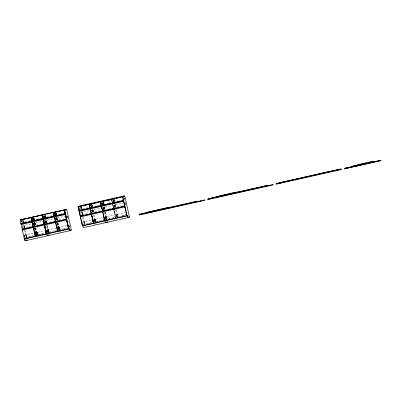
<?xml version="1.0" encoding="UTF-8"?>
<svg xmlns="http://www.w3.org/2000/svg" width="401" height="401" viewBox="0 0 401 401"><rect width="100%" height="100%" fill="white"/><g stroke="black" fill="none" stroke-linecap="round" stroke-linejoin="round"><path stroke-width="0.3" stroke-dasharray="2 1.5" d="M79.674 207.106L81.408 206.715M84.05 206.119L85.839 205.718M112.15 199.788L113.663 199.447M116.38 198.836L118.165 198.43M21.539 222.675L30.807 220.585M32.616 220.179L33.809 219.908M37.393 219.101L39.243 218.685M44.015 217.613L43.619 215.848L43.975 217.623L52.366 215.728M54.772 215.187L63.904 213.131M79.383 209.618L87.814 207.743M90.11 207.197L100.486 204.886M101.052 204.731L105.022 203.863M108.606 203.056L110.455 202.64M112.405 202.174L122.686 199.883M22.586 222.495L22.992 222.385M44.456 217.548L45.118 217.522M55.789 214.996L56.205 214.916M91.593 206.956L91.849 206.991M102.28 204.515L102.691 204.455M113.874 201.904L114.295 201.808M113.904 202.004L114.32 201.929M23.594 222.51L22.972 220.5M22.095 225.883L42.857 221.202M43.604 221.036L67.283 215.698M80.16 212.796L89.984 210.585M90.731 210.415L101.007 208.099M101.669 207.949L125.373 202.61M22.942 228.159L31.338 226.269M33.579 224.53L33.839 225.703L42.872 223.668M54.325 221.086L45.057 223.177L44.551 220.821M58.887 220.059L64.782 218.73M80.626 215.136L81.603 214.916M82.18 214.811L89.403 213.182M91.353 212.72L101.633 210.425M102.295 210.254L111.353 208.234M113.653 207.693L122.576 205.708M24.266 227.994L24.005 228.049L23.383 225.036M46.541 222.986L46.27 222.986M24.215 235.302L33.699 233.166M34.125 233.071L68.531 225.317M82.28 222.219L103.283 217.487M103.794 217.372L125.578 212.46M24.907 237.618L34.27 235.507M34.807 235.387L45.529 232.966M67.964 227.913L47.178 232.595L46.671 230.244M82.751 224.555L103.759 219.848M105.047 219.532L126.054 214.821M26.376 237.352L25.945 237.417L26.386 237.442M37.308 234.936L36.882 235.001L37.298 234.861M47.819 232.52L48.636 232.304L48.09 232.55M59.574 229.838L59.173 230.034M83.558 224.55L83.378 224.55M94.942 221.868L95.388 221.848L94.962 221.969M106.751 219.332L106.305 219.327L106.731 219.292M116.34 217.046L116.776 217.046M117.663 216.751L117.252 216.921M59.183 230.054L59.604 229.938M117.267 216.961L117.678 216.851M26.125 237.638L31.348 236.46M37.243 235.131L39.032 234.73M39.398 234.645L41.418 234.189M41.689 234.129L45.754 233.212M48.401 232.62L51.308 231.963M53.945 231.367L55.734 230.966M61.649 229.633L63.503 229.217M63.965 229.111L68.03 228.194M88.355 223.613L90.09 223.222M94.947 222.129L95.909 221.913M96.285 221.828L98.019 221.437M108.34 219.111L114.024 217.828M121.779 216.079L123.568 215.678M123.904 215.603L125.057 215.342M113.147 220.344L114.957 219.938M122.145 218.319L123.994 217.903M103.944 210.019L103.328 207.021M46.28 222.971L45.659 220.014M45.96 223.056L45.263 220.104M124.099 197.713L124.495 199.472M125.187 202.65L125.739 204.996M123.979 197.738L124.245 198.911M125.488 204.435L125.092 202.67L125.603 205.026M123.959 197.743L124.335 199.508M125.608 213.688L125.874 214.861M114.3 199.302L114.811 201.658M115.548 204.821L116.054 207.177M117.668 214.244L118.18 216.595M114.12 199.342L114.671 201.688M115.363 204.866L115.914 207.207M117.508 214.279L118.019 216.63M114.024 199.367L114.551 201.713M114.972 203.768L115.779 207.347M116.315 209.733L117.919 216.655M113.478 199.091L114.15 202.074M114.285 202.67L115.358 207.442M115.894 209.828L117.508 216.981M113.318 200.139L113.719 201.904M114.43 205.076L114.962 207.422M116.556 214.495L117.082 216.841M113.157 200.179L113.533 201.944M114.27 205.111L114.781 207.462M116.375 214.535L117.007 217.157M112.997 200.214L113.418 201.969M114.13 205.142L114.641 207.497M116.235 214.565L116.806 216.906M112.736 200.891L112.982 202.069M115.839 214.655L116.37 217.006M113.809 205.833L114.205 207.593M114.666 216.154L114.932 217.327M103.323 201.778L103.869 204.124M104.586 207.292L105.137 209.638M106.711 216.71L107.217 219.066M103.202 201.803L103.709 204.159M104.445 207.322L104.957 209.678M106.571 216.746L107.077 219.096M103.217 202.42L103.744 204.766M104.33 207.352L104.992 210.289M106.45 216.771L107.112 219.708M103.222 202.655L103.493 203.848M104.029 206.234L104.836 209.813M105.373 212.199L106.851 218.756M102.856 202.771L103.132 203.994M103.819 207.046L104.37 209.487M104.922 211.934L106.571 219.262M102.806 202.751L103.087 204.004M103.749 206.926L104.325 209.497M104.877 211.944L106.571 219.447M102.255 202.249L102.791 204.635M104.536 212.385L106.014 218.946M101.964 202.7L102.36 204.465M103.072 207.633L103.603 209.984M105.197 217.051L105.593 218.816M101.804 202.736L102.18 204.505M102.892 207.673L103.443 210.019M105.017 217.096L105.568 219.437M101.794 203.357L102.08 204.525M103.288 210.054L102.776 207.703L103.398 210.645M105.428 219.472L104.902 217.121L105.388 219.477M101.774 203.362L102.019 204.54M101.393 202.214L101.904 204.565M102.751 208.325L103.147 210.084M104.741 217.157L105.288 219.502M99.984 203.763L100.25 204.936L99.944 203.773M103.047 217.537L103.573 219.888M92.516 206.68L92.004 204.33L92.491 206.685M95.373 219.267L95.879 221.623L95.328 219.277M91.824 204.37L92.375 206.71M93.087 209.883L93.598 212.239M95.212 219.302L95.719 221.658M95.633 221.653L95.774 222.264M91.729 204.39L92.27 207.006M92.405 207.603L93.498 212.259M94.014 214.756L95.754 222.264M95.764 222.51L96.165 224.294M91.182 204.119L91.854 207.101M92.39 209.482L93.002 212.455M93.598 214.851L95.212 222.004M91.022 205.167L91.418 206.926M92.135 210.099L92.666 212.45M94.255 219.517L94.786 221.868M90.842 205.207L91.258 206.966M91.974 210.134L92.481 212.49M94.075 219.558L94.711 222.179M90.746 205.227L91.122 206.996L90.701 205.237M91.854 210.164L92.365 212.515L91.814 210.169M93.959 219.588L94.506 221.928L93.934 219.593M90.175 204.741L90.441 205.913M94.065 223.041L94.436 224.685M81.067 206.791L81.593 209.142L81.022 206.801M82.31 212.314L82.842 214.66M84.431 221.733L84.962 224.084M82.29 212.319L82.796 214.67M84.41 221.738L84.922 224.089M81.433 209.177L80.907 206.831L81.413 209.182M82.681 214.7L82.15 212.35L82.656 214.705M84.27 221.768L84.801 224.119L84.25 221.773M80.786 206.856L81.318 209.207M81.734 211.262L82.561 214.725M83.077 217.222L84.681 224.144M80.375 207.182L80.832 209.016M81.318 211.352L82.07 214.515M82.661 217.317L84.806 226.856M79.368 207.793L79.764 209.553M80.461 212.73L81.097 215.673M82.691 222.74L83.092 224.505M79.208 207.828L79.604 209.593M82.706 223.357L82.972 224.53M67.413 216.289L67.679 217.462M67.102 215.743L67.654 218.084M69.358 225.748L69.774 227.502M66.025 211.417L65.739 210.249L65.985 211.427M67.137 216.35L67.533 218.114M56.741 214.741L56.346 212.981L56.701 214.751M57.99 220.264L57.458 217.913L57.944 220.274M59.579 227.332L60.11 229.683L59.538 227.342M56.185 213.016L56.666 215.056M60.035 229.994L59.418 227.372L59.929 229.723M56.165 213.021L56.561 214.786M56.07 213.041L56.476 215.071M56.611 215.668L57.709 220.324M58.225 222.821L59.965 230.334M59.97 230.575L60.376 232.364M55.388 212.184L56.07 215.207M56.596 217.553L57.153 220.009M57.674 222.319L59.589 230.811M55.458 212.826L56 215.227M56.541 217.628L57.082 220.024M57.624 222.425L59.518 230.831M55.343 212.851L55.884 215.252M56.426 217.653L56.967 220.054M57.644 223.051L59.398 230.856M55.273 212.866L55.814 215.267M56.356 217.668L56.897 220.069M57.574 223.066L59.193 230.269M55.233 213.232L55.629 214.996M56.34 218.164L56.741 219.928M58.466 227.583L58.997 229.933M55.052 213.272L55.468 215.031M56.16 218.204L56.711 220.55M58.285 227.628L58.837 229.968M54.877 212.956L55.348 215.056L54.807 212.971M55.96 217.758L56.636 220.756M57.178 223.156L58.937 230.961M55.889 217.773L56.566 220.771M57.107 223.172L58.676 230.004M54.691 212.996L55.097 214.796M55.774 217.798L56.451 220.801M56.992 223.197L58.752 231.001M54.621 213.011L55.027 214.811M55.704 217.813L56.381 220.816M56.922 223.217L58.411 229.818M54.646 213.979L54.872 215.167M55.609 218.329L55.849 219.512M57.709 227.753L58.26 230.099M57.614 227.778L58.01 229.537M55.599 218.951L55.995 220.71M58.27 231.106L58.641 232.75M45.408 215.447L45.784 217.212M46.476 220.39L47.047 222.73M48.601 229.808L49.173 232.149M46.972 223.041L46.356 220.415L46.867 222.771M48.481 229.833L49.092 232.46M48.461 229.838L48.987 232.189M45.128 215.507L45.539 217.537M45.674 218.134L46.747 222.901M47.288 225.287L49.022 232.796M49.032 233.041L49.433 234.826M45.143 217.628L44.606 215.242L45.123 217.633M45.278 218.224L46.356 222.991M46.486 223.588L48.501 232.53L46.466 223.593M44.19 215.337L44.727 217.718M46.471 225.472L48.085 232.625M43.894 215.788L44.295 217.548M45.007 220.72L45.539 223.066M47.133 230.139L47.659 232.49M43.734 215.823L44.11 217.588M44.827 220.761L45.378 223.106M46.952 230.179L47.498 232.525M44.732 220.781L45.178 223.151M46.852 230.204L47.383 232.55L46.792 230.214M43.669 216.455L43.93 217.628M46.767 230.219L47.428 233.156M43.549 216.48L43.834 217.653M34.03 218.009L34.446 219.768M35.163 222.936L35.669 225.292M37.263 232.364L37.814 234.705M33.89 218.044L34.311 219.798M35.002 222.976L35.554 225.317M37.148 232.39L37.654 234.745M33.794 218.064L34.19 219.823M34.907 222.996L35.433 225.347M37.027 232.415L37.559 234.765M33.799 218.304L34.07 219.497M34.606 221.878L35.413 225.457M35.95 227.843L37.564 234.996M33.248 217.798L33.659 219.628M34.19 221.974L35.012 225.628M35.534 227.938L37.313 235.833M33.183 217.843L33.589 219.643M34.13 222.044L34.942 225.648M35.483 228.044L37.243 235.848M33.067 217.868L33.609 220.269M34.15 222.67L34.827 225.673M35.368 228.074L37.128 235.873M32.997 217.883L33.539 220.284M34.08 222.685L34.757 225.688M35.298 228.089L36.922 235.292M32.957 218.249L33.353 220.014M34.07 223.187L34.596 225.532M36.19 232.605L36.722 234.951M33.193 220.049L32.797 218.289L33.173 220.054M34.436 225.568L33.91 223.222L34.416 225.573M36.561 234.991L36.03 232.64L36.541 234.996M32.606 217.974L33.052 220.079M33.689 222.776L34.366 225.778M34.902 228.179L36.661 235.978M32.536 217.989L32.942 219.793M33.619 222.791L34.296 225.793M34.832 228.194L36.321 234.796M32.421 218.019L32.827 219.818M33.639 223.417L34.175 225.818M34.717 228.219L36.476 236.019M32.351 218.034L32.757 219.833M33.569 223.432L34.105 225.833M34.646 228.234L36.135 234.836M32.356 219.006L32.11 217.823L32.596 220.184M33.619 224.52L33.864 225.698M32.08 218.45L32.481 220.209M35.604 233.973L35.864 235.146M23.002 219.878L23.509 222.234M24.245 225.397L24.732 227.758M26.326 234.826L26.897 237.166M24.085 225.437L24.591 227.788M26.205 234.856L26.717 237.207M22.852 220.53L23.253 222.289M23.965 225.462L24.496 227.808M26.09 234.881L26.616 237.232M22.862 220.766L23.263 222.555M23.398 223.151L24.476 227.923M25.012 230.309L26.626 237.462M26.757 238.059L27.163 239.848M22.311 220.264L22.847 222.65M24.591 230.4L26.205 237.557M21.173 220.289L21.699 222.64L21.128 220.299M22.812 227.573L22.546 226.4L22.902 228.169M24.536 235.232L24.932 236.991M24.516 235.237L25.022 237.587M21.007 220.329L21.408 222.089M22.541 227.016L22.782 228.194M24.531 235.848L24.772 237.031M93.759 212.199L93.248 209.848L93.739 212.204M69.503 226.951L69.258 225.768L69.483 226.951M57.829 220.299L57.298 217.949L57.804 220.304M45.644 217.242L45.248 215.482L45.624 217.247M35.985 235.121L35.589 233.357L35.965 235.126"/><path stroke-width="0.6" d="M31.844 221.136L32.215 222.61M42.947 218.635L42.09 214.961M54.285 216.069L53.428 212.405M78.972 210.535L78.115 206.841L122.726 196.786M113.879 209.347L113.288 206.896M346.599 168.275L346.514 167.944M357.938 165.718L357.852 165.402M369.065 162.986L369.03 163.297M369.271 163.152L369.191 162.861M124.811 196.244L78.04 206.786L77.934 206.315L124.706 195.773L129.403 216.806L127.252 217.292M20.05 219.928L42.155 214.946L46.401 233.783M42.326 214.906L64.431 209.923L68.676 228.765M20.742 219.994L30.381 217.818M31.494 217.568L34 217.006M34.872 216.806L37.614 216.189M38.486 215.994L44.867 214.555M53.188 212.705L66.787 209.618M78.205 207.041L78.621 206.951M89.052 204.6L91.463 204.054M92.666 203.783L95.077 203.242M96.28 202.971L98.691 202.425M101.102 201.883L103.513 201.337M104.716 201.066L107.127 200.525M108.335 200.254L111.949 199.437M122.38 197.086L124.876 196.525M21.514 223.302L22.02 223.187M32.451 220.836L32.827 220.75M34.321 220.415L34.601 220.35M35.99 220.039L38.411 219.492M39.624 219.217L41.443 218.806M53.513 216.089L53.889 216.004M64.32 213.653L64.827 213.538M89.172 208.049L89.759 207.918M100.115 205.588L100.501 205.497M101.819 205.202L102.25 205.106M103.744 204.766L104.115 204.685M105.413 204.39L107.834 203.843M110.897 203.157L110.982 203.533M65.273 213.708L43.228 218.675M78.987 210.635L123.538 200.595M20.982 223.813L43.032 218.846M43.253 218.796L65.308 213.823L43.268 218.841M79.047 210.731L123.603 200.685M20.992 223.863L43.042 218.891M79.057 210.776L123.618 200.736M21.123 224.45L43.168 219.598M66.481 219.252L65.388 214.475L43.398 219.427M22.757 228.821L23.032 228.755M54.626 221.638L55.132 221.522M56.346 221.252L58.295 220.811M81.197 215.648L83.754 215.071M89.844 213.703L90.656 213.517M123.653 206.079L124.245 205.949M43.178 219.542L44.21 224.274L22.17 229.252M44.431 224.174L66.471 219.177M124.811 206.094L80.215 216.159L79.132 211.347L123.683 201.322M22.235 229.382L44.29 224.41M44.511 224.359L66.561 219.392M80.3 216.294L124.861 206.254M44.616 224.986L66.636 219.948M34.702 236.024L34.982 235.963M47.153 233.222L47.428 233.156M69.278 228.926L24.662 238.981L25.078 240.811L69.754 230.74L69.649 230.274M82.726 225.893L127.363 215.833M151.889 211.162L155.859 210.264M162.064 208.871L156.124 210.209L156.255 210.806M168.54 207.407L162.6 208.746L162.736 209.342M223.979 194.916L220.094 195.793L220.229 196.39M230.349 193.477L224.41 194.821L224.54 195.417M236.826 192.019L230.886 193.357L231.021 193.954M356.915 164.956L360.885 164.064M367.085 162.666L361.146 164.004L361.281 164.6M373.567 161.202L367.627 162.545L367.762 163.142M280.159 182.736L279.617 183.001M280.755 182.6L299.818 178.305M318.75 174.034L301.928 177.828M319.903 173.778L322.765 173.132M323.151 173.047L324.419 172.61M324.74 172.686L334.945 170.385M335.261 170.169L334.68 170.445M69.162 230.38L71.313 229.898L66.726 209.332L20.075 219.848L24.296 238.765L69.213 228.645L69.689 230.755L69.233 228.936M289.657 180.59L290.61 180.38M300.294 178.194L299.908 178.134M302.499 177.698L303.081 177.568M322.244 173.247L322.685 173.152M324.965 172.49L325.642 172.63M335.296 170.31L334.274 170.686M345.587 168.23L380.359 160.545L345.637 168.495L345.577 168.184M69.869 230.715L71.152 230.43L71.047 229.958M380.218 160.686L380.158 160.365M379.466 160.631L379.511 160.936M379.396 160.871L379.341 160.55M369 163.022L369.12 163.197M368.89 163.252L368.825 162.916M368.063 163.428L368.008 163.112M357.777 165.743L357.727 165.433M357.552 165.803L357.497 165.498M357.075 165.994L357.045 165.713M356.8 165.738L356.845 166.044M356.96 165.929L356.91 165.628M356.735 165.989L356.679 165.683M346.444 168.295L346.394 167.984M345.662 168.139L345.742 168.545M102.726 211.964L104.611 220.665M54.29 216.064L54.501 216.926M42.957 218.62L20.927 223.733M65.228 213.688L64.366 209.939M55.388 221.648L55.674 222.866M124.952 206.881L80.436 216.881M113.668 208.57L112.465 203.071M101.268 205.613L100.365 201.828M80.385 216.851L82.36 225.678L127.302 215.553L127.779 217.668M54.506 216.956L55.549 221.743M57.674 231.242L55.744 222.445M46.336 233.798L44.351 224.971L22.381 230.029M102.506 211.086L101.388 206.36M90.125 208.139L89.217 204.34M91.358 213.598L90.24 208.871M368.098 163.092L368.178 163.488M112.435 203.096L111.513 199.312M90.16 208.069L90.626 210.084M91.508 214.42L93.463 223.177M55.569 221.663L55.884 223.026M55.589 222.515L57.508 231.282M378.018 160.826L378.113 161.252M373.11 161.307L373.246 161.904M372.404 161.468L372.539 162.064M371.181 161.743L371.316 162.34M370.724 161.844L370.86 162.44M370.013 162.004L370.148 162.6M369.752 162.691L369.847 163.112M369.522 162.741L369.617 163.167M368.97 162.24L369.105 162.836M368.9 162.255L369.035 163.162M368.81 162.275L368.945 162.871M368.334 162.385L368.469 162.981M368.409 163.438L368.334 163.057M366.915 163.332L367.01 163.753M366.634 162.766L366.765 163.362M366.684 163.382L366.78 163.803M365.923 162.926L366.058 163.523M364.699 163.202L364.835 163.798M364.243 163.307L364.379 163.904M363.537 163.463L363.672 164.059M362.329 163.738L362.464 164.335M361.857 163.844L361.988 164.44M361.782 163.859L361.918 164.455M359.812 164.305L359.943 164.901M358.419 165.247L358.514 165.668M358.243 165.287L358.108 164.686L358.283 165.718M356.018 165.783L355.882 165.187L353.06 165.824L353.196 166.42M355.797 165.207L355.933 165.803M355.582 165.884L355.677 166.31M355.346 165.939L355.441 166.36M354.89 165.412L355.025 166.009M354.735 165.448L354.87 166.044M353.151 165.803L353.281 166.4M347.086 167.798L347.181 168.225M340.95 169.182L340.885 168.901L276.164 183.488L276.229 183.768M336.92 170.089L337.051 170.505M336.695 169.844L336.755 170.129M332.589 170.916L332.73 171.478M324.314 172.636L324.344 172.926M324.068 172.691L324.103 172.976M324.003 172.706L324.068 172.986M322.399 173.067L322.444 173.352M322.178 173.117L322.274 173.392M320.99 173.382L321.056 173.663M318.589 173.924L318.655 174.204M317.001 174.285L317.061 174.565M316.605 174.37L316.625 174.666L316.474 174.4M316.204 174.61L316.148 174.771M315.577 174.605L315.677 174.876M315.256 174.826L315.166 174.991M314.78 174.931L314.725 175.092M314.69 175.102L314.63 174.816L314.459 175.152M313.171 175.443L312.384 175.322M304.62 177.072L304.685 177.357M304.143 177.182L304.244 177.453M303.707 177.277L303.732 177.568M303.196 177.392L303.296 177.668M303.081 177.417L303.111 177.708M302.72 177.503L302.82 177.773M302.61 177.528L302.675 177.808M302.469 177.558L302.499 177.849M302.329 177.588L302.349 177.884L302.249 177.608M301.993 177.663L302.078 177.944M298.695 178.41L298.755 178.691M298.459 178.46L298.524 178.741M290.204 180.32L290.199 180.62M290.103 180.345L290.129 180.635M289.753 180.425L289.793 180.711M284.068 181.703L284.134 181.984M282.259 182.114L282.359 182.385M280.484 182.51L280.55 182.796M280.374 183.277L280.279 182.856L280.339 183.287M279.487 182.736L279.552 183.016M279.211 182.796L279.276 183.082L279.176 182.806M268.67 185.473L268.73 185.904M267.337 185.773L267.277 185.488L207.878 198.876L207.944 199.157M267.136 185.523L211.703 198.014L211.858 198.274M266.881 185.578L266.901 185.869M266.74 185.608L266.865 185.879M266.409 185.683L266.424 185.979L266.324 185.703M265.853 185.808L265.948 186.084M265.412 185.909L265.477 186.189M264.906 186.024L265.001 186.3M264.465 186.124L264.53 186.405M264.429 186.129L264.495 186.41M264.349 186.445L264.444 186.866M264.033 186.219L264.053 186.51L263.953 186.239M263.577 186.615L263.452 186.5M263.041 186.445L263.106 186.726M254.896 188.28L254.961 188.56M254.665 188.33L254.725 188.615M254.224 188.43L254.289 188.711M253.943 188.495L254.044 188.766M253.041 188.696L253.096 188.981M252.846 188.741L252.866 189.031M252.765 188.761L252.83 189.041M252.56 188.806L252.625 189.087M252.49 188.821L252.59 189.097M252.374 188.846L252.389 189.142L252.269 188.871M252.134 188.901L251.973 189.087M251.537 189.036L251.638 189.307M251.377 189.071L251.407 189.362M251.101 189.132L251.201 189.407M250.846 189.192L250.966 189.462M250.66 189.232L250.725 189.513M250.43 189.287L250.495 189.568M245.878 190.31L245.938 190.595M244.024 190.731L244.089 191.011M243.988 190.736L244.054 191.016M242.284 191.122L242.344 191.402M242.169 191.147L242.204 191.437M241.933 191.202L241.958 191.493M241.808 191.227L241.908 191.503M241.597 191.277L241.618 191.568M241.372 191.327L241.397 191.618M239.993 191.638L240.009 191.929M239.913 191.653L239.973 191.939M239.703 191.703L239.768 191.984M239.658 191.713L239.733 191.994M238.966 191.868L239.061 192.144M238.525 191.969L238.59 192.249M238.094 192.064L238.114 192.355M237.818 192.129L237.883 192.41M236.369 192.124L236.505 192.721M236.054 192.525L236.114 192.806M235.663 192.28L235.798 192.881M234.44 192.555L234.575 193.152M233.983 192.66L234.119 193.257M233.933 193.001L233.999 193.287M233.277 192.821L233.412 193.417M232.229 193.056L232.364 193.653M232.159 193.071L232.294 193.668M232.069 193.092L232.204 193.688M231.973 193.743L231.858 193.472L231.898 193.758M231.733 193.498L231.793 193.783M231.598 193.197L231.728 193.793M231.497 193.553L231.562 193.833M229.893 193.583L230.029 194.179M229.878 193.919L229.908 194.204M229.648 193.969L229.678 194.259M229.187 193.743L229.317 194.34M227.963 194.019L228.099 194.615L227.994 194.34M227.763 194.395L227.823 194.675M227.502 194.119L227.638 194.716M226.796 194.279L226.931 194.876M226.119 194.766L226.164 195.051M225.994 194.791L226.059 195.071M225.763 194.846L225.828 195.127M225.593 194.55L225.723 195.147M225.116 194.66L225.252 195.257M225.041 194.675L225.177 195.272M223.913 195.262L223.938 195.553M223.653 194.986L223.788 195.588M223.557 195.011L223.693 195.608M222.259 195.633L222.355 195.909M222.024 195.688L222.089 195.969M221.026 195.583L221.162 196.179M220.214 195.763L220.35 196.36M219.277 196.6L219.146 196.004L216.324 196.64L216.46 197.237M219.056 196.024L219.192 196.62M217.938 196.605L217.999 196.891M217.703 196.66L217.768 196.941M217.427 196.39L217.563 196.986M214.054 197.482L214.149 197.758M212.264 198.034L212.199 197.899M211.964 198.249L212.094 198.665M211.618 198.034L211.683 198.315M209.768 198.45L209.793 198.741M200.48 201.282L200.385 200.861L200.445 201.292M197.272 201.563L197.177 201.137L139.563 214.124L139.658 214.545M196.064 201.833L196.159 202.254M194.39 201.768L194.485 202.189M192.37 202.219L192.465 202.645M192.124 202.274L192.219 202.7M180.676 204.856L180.781 205.277M178.666 205.312L178.761 205.733M178.42 205.367L178.515 205.788M174.089 206.34L174.184 206.766M169.999 207.262L170.094 207.683M168.089 207.512L168.22 208.109M166.971 207.944L167.077 208.365M166.159 207.944L166.24 208.555M164.991 208.209L165.127 208.806M164.961 208.4L165.057 208.821M164.716 208.455L164.811 208.876M163.312 208.585L163.443 209.187M161.608 208.971L161.743 209.568M160.901 209.132L161.032 209.728M159.678 209.407L159.814 210.004M159.217 209.507L159.352 210.104M157.598 210.059L157.683 210.485M157.307 209.939L157.443 210.535M156.3 210.35L156.395 210.776M156.064 210.405L156.159 210.826M155.578 210.51L155.673 210.936M153.834 210.906L153.929 211.327M153.282 211.031L153.362 211.457M151.257 211.487L151.352 211.908M151.012 211.543L151.107 211.964M150.992 211.989L150.861 211.392L148.039 212.029L148.175 212.625M150.771 211.412L150.906 212.009M150.631 211.447L150.766 212.044M150.044 211.578L150.18 212.174M149.864 211.618L149.999 212.214M148.124 212.009L148.26 212.605M147.999 212.665L148.094 213.086M146.916 212.465L147.012 212.886M143.884 213.147L143.979 213.573M143.779 213.172L143.874 213.593M143.708 213.187L143.794 213.613M143.628 213.207L143.713 213.633M143.548 213.222L143.633 213.648M143.468 213.242L143.563 213.663M129.137 216.866L129.242 217.337L127.954 217.628L127.693 216.465M128.942 216.911L129.047 217.382M127.739 217.182L127.844 217.653L83.142 227.728L82.706 225.603M122.736 196.711L126.997 215.623M122.531 196.264L126.906 215.643M126.841 215.658L126.906 215.939M122.922 199.492L123.328 201.292M124.41 206.099L124.681 207.302M121.839 200.69L121.924 201.066M123.082 206.209L123.167 206.585M115.157 207.994L115.242 208.37M117.282 217.417L117.368 217.793M116.32 218.029L116.38 218.309M112.536 202.465L112.806 203.663M113.889 208.47L114.16 209.673M115.899 218.119L115.964 218.405M111.623 199.287L111.829 200.415M114.415 211.683L114.636 212.866M115.759 218.154L113.849 209.442M113.473 208.565L113.744 209.768M112.14 208.675L112.225 209.051M103.628 204.445L103.894 205.638M107.232 221.803L107.338 222.274M107.042 221.848L107.147 222.314M106.836 221.893L106.947 222.36M102.982 204.941L103.062 205.317M106.345 219.878L106.43 220.254M105.378 220.495L105.443 220.776M105.643 222.159L105.749 222.63M101.593 204.926L101.864 206.129M102.952 210.936L103.222 212.139M105.438 222.209L105.548 222.675M105.027 220.871L105.438 222.7M105.247 222.249L105.353 222.72M100.41 201.818L104.721 220.64M104.546 220.68L104.606 220.961M100.897 205.718L101.438 208.119M102.115 211.126L102.385 212.329M104.009 219.537L104.28 220.74M102.907 220.655L102.992 221.031M91.618 207.502L91.704 207.878M92.862 213.021L92.947 213.397M94.024 223.051L94.085 223.332M90.24 207.487L90.781 209.893M91.423 212.7L91.729 214.099M93.082 220.109L93.759 223.111M91.177 212.515L91.583 214.37M91.989 216.124L92.255 217.297M92.912 220.224L93.669 223.427M89.263 204.33L93.528 223.162M89.819 207.583L90.36 209.984M91.037 212.991L91.443 214.791M92.661 220.199L93.343 223.207M88.601 208.179L88.681 208.555M91.964 223.121L92.05 223.497M80.681 209.964L80.766 210.34M81.924 215.487L82.01 215.863M83.082 225.517L83.147 225.798M79.433 210.555L79.704 211.758M78.14 206.761L82.426 225.668M70.852 230.004L70.962 230.47M64.646 209.803L68.907 228.71M68.751 228.745L68.817 229.031M66.626 219.954L68.611 228.781M64.426 210.781L68.491 228.806M58.23 231.116L58.295 231.402M54.581 216.154L54.852 217.357M57.814 231.212L57.874 231.492M54.03 215.648L55.358 221.743M53.263 212.44L54.115 216.224M53.864 215.708L54.135 216.906M55.218 221.708L55.488 222.906M44.451 214.355L44.491 214.64M48.772 234.976L48.877 235.447M48.581 235.021L48.686 235.492M47.293 233.582L47.353 233.863M43.644 218.62L43.915 219.823M44.862 224.029L45.133 225.232M46.962 233.953L47.348 235.793M46.631 233.733L42.371 214.821L46.571 233.748M46.476 233.768L46.541 234.049M42.015 215.197L46.215 233.828M35.955 236.139L36.02 236.42M33.529 226.585L33.799 227.783M35.539 236.234L35.604 236.515M31.153 217.422L35.398 236.264M30.987 217.462L35.233 236.299M31.724 221.327L31.995 222.525M26.872 239.913L26.977 240.384M22.155 219.377L22.215 219.658M26.677 239.958L26.782 240.425M25.474 240.229L25.579 240.7M25.017 238.605L25.083 238.886M25.278 240.269L25.383 240.74M22.586 229.046L22.857 230.249M24.641 238.685L25.118 240.8M204.67 199.893L139.393 214.605L139.488 215.026L204.766 200.315L204.67 199.893M272.956 184.505L207.678 199.217L207.773 199.638L273.051 184.926L272.956 184.505M341.241 169.117L275.963 183.828L276.058 184.249L341.336 169.538L341.241 169.117M380.855 160.189L344.243 168.44L344.339 168.861L380.95 160.611L380.855 160.189M338.87 169.648L338.805 169.367L338.835 169.658M254.52 188.66L254.455 188.38L254.485 188.665M240.485 191.823L240.42 191.543L240.45 191.828M224.209 195.493L224.144 195.207L224.174 195.498"/></g></svg>
